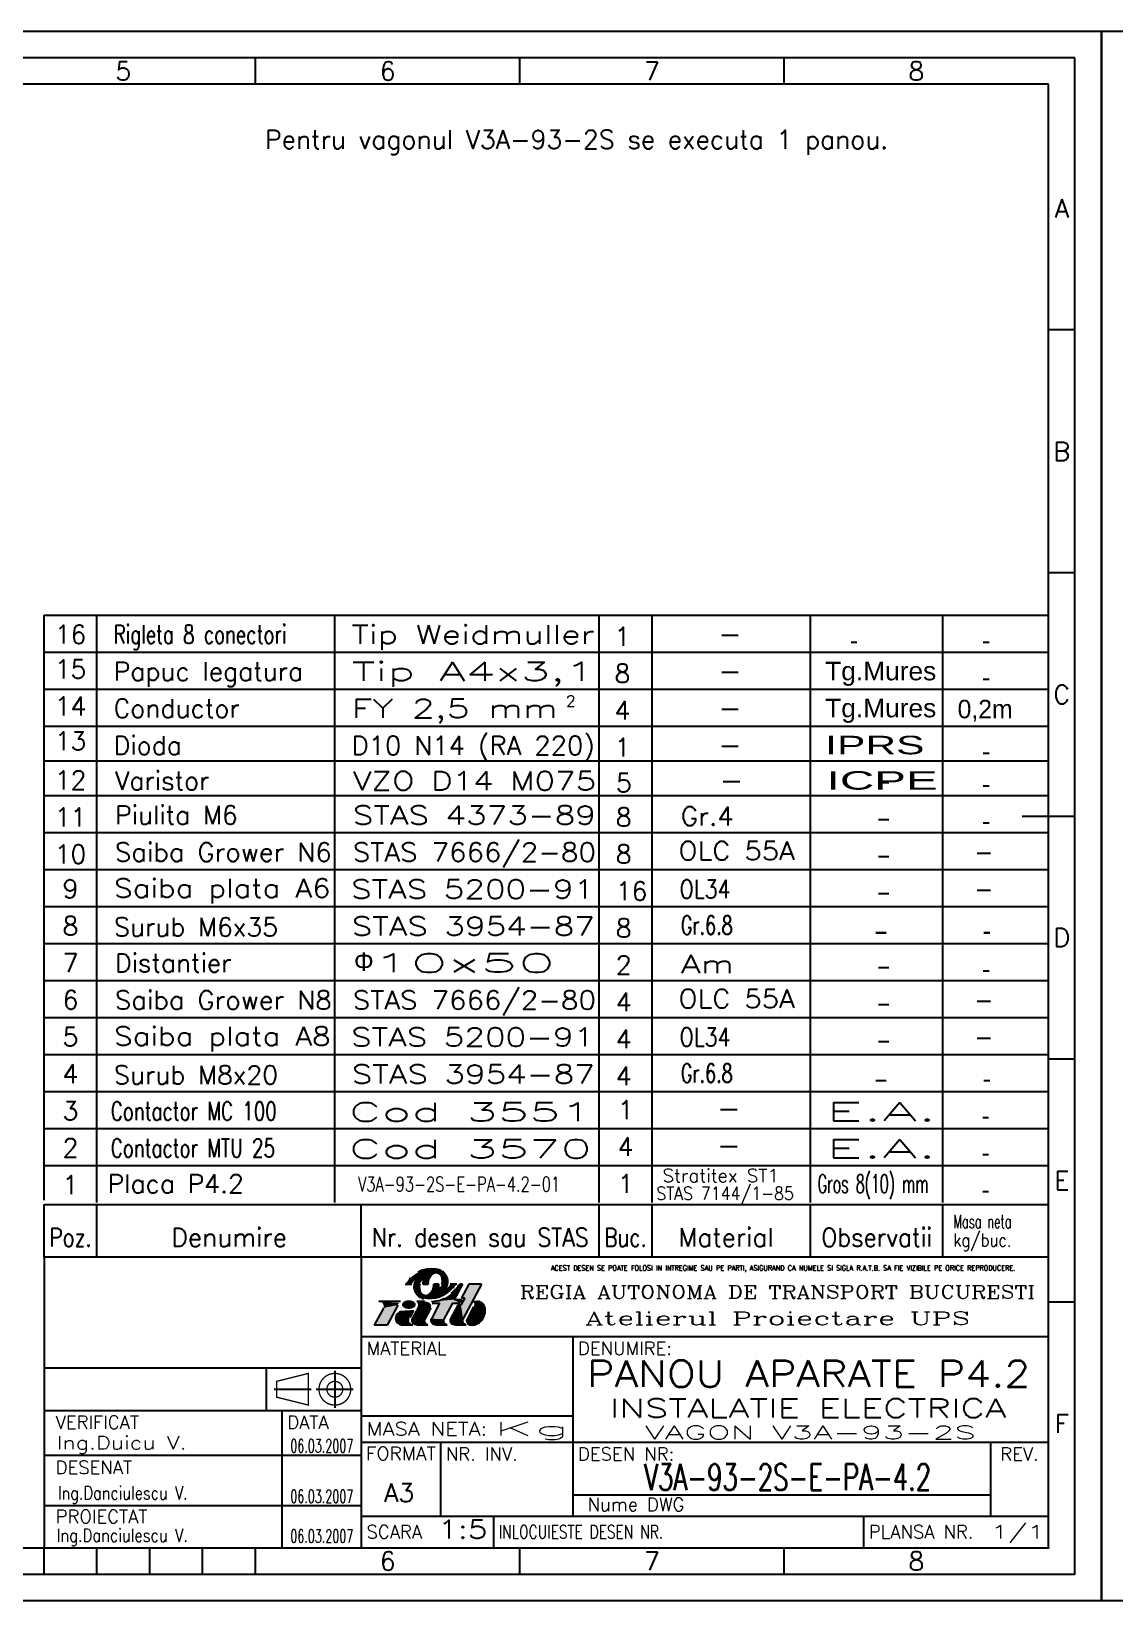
# Model space of a CAD drawing. Header units: millimetres. Extents: x 52 to 682, y 6 to 303.
# Drawn here: x 269.7 to 474.6, y 6 to 303 of the extents above; entities that cross this region are included whole.
import ezdxf
from ezdxf.enums import TextEntityAlignment as Align

# ---------------------------------------------------------------- set-up
doc = ezdxf.new("R2010")
doc.units = ezdxf.units.MM
doc.layers.add('LIN_GR', color=3, linetype='Continuous')
doc.layers.add('LIN_SUB', color=7, linetype='Continuous')
doc.styles.add('ISO', font='SIMPLEX.shx')
doc.styles.add('ISOCP', font='SIMPLEX.SHX')
doc.styles.add('ROMANC', font='romanc')

# ---------------------------------------------------------------- blocks, each defined once
blk = doc.blocks.new('a3')
at = {"color": 70}
for p, q in [((-160, 287), (-160, 292)), ((-110, 287), (-110, 292)), ((-60, 287), (-60, 292)), ((-5, 240.5), (-10, 240.5)), ((-5, 194.5), (-10, 194.5)), ((-15, 148.5), (-5, 148.5)), ((-5, 102.5), (-10, 102.5)), ((-5, 56.5), (-10, 56.5)), ((-200, 5), (-200, 10)), ((-190, 5), (-190, 10)), ((-180, 5), (-180, 10)), ((-170, 5), (-170, 10)), ((-160, 5), (-160, 10)), ((-110, 5), (-110, 10)), ((-60, 5), (-60, 10)), ((-260, 5), (-160, 5))]:
    blk.add_line(p, q, dxfattribs=at)
at = {"color": 240}
for points in [[(0, 297), (-420, 297), (-420, 0), (0, 0)], [(-5, 292), (-415, 292), (-415, 5), (-5, 5)]]:
    blk.add_lwpolyline(points, close=True, dxfattribs=at)
at = {"color": 70}
blk.add_lwpolyline([(-10, 287), (-410, 287), (-410, 10), (-10, 10)], close=True, dxfattribs=at)
at = {"color": 50, "style": 'ISO'}
for s, p in [('5', (-185, 289.5)), ('6', (-135, 289.5)), ('7', (-85, 289.5)), ('8', (-35, 289.5)), ('A', (-7.5, 263.5)), ('B', (-7.5, 217.5)), ('C', (-7.5, 171.5)), ('D', (-7.5, 125.5)), ('E', (-7.5, 79.5)), ('F', (-7.5, 33.5)), ('6', (-135, 7.5)), ('7', (-85, 7.5)), ('8', (-35, 7.5))]:
    blk.add_text(s, height=3.5, dxfattribs=at).set_placement(p, align=Align.MIDDLE)
blk = doc.blocks.new('ind3_12')
at = {"color": 70}
for p, q in [((0, 55), (-190, 55)), ((-190, 55), (-190, 0)), ((-130, 55), (-130, 0)), ((-130, 40), (0, 40)), ((-190, 26), (-130, 26))]:
    blk.add_line(p, q, dxfattribs=at)
at = {"color": 40}
for p, q in [((-121.71, 49.9), (-120.46, 49.9)), ((-118.34, 49.9), (-117.36, 49.9)), ((-115.31, 49.9), (-116.29, 49.9)), ((-111.94, 49.9), (-113.19, 49.9)), ((-112.95, 48.16), (-112.68, 48.4)), ((-112.68, 48.4), (-112.61, 48.47)), ((-110.84, 49.9), (-112.41, 46.97)), ((-110.84, 49.9), (-111.36, 49.9)), ((-109.64, 49.9), (-111.01, 47.32)), ((-107.23, 49.9), (-110.77, 43.26)), ((-107.23, 49.9), (-109.64, 49.9)), ((-125.82, 45.38), (-127.54, 42.15)), ((-122.56, 46.63), (-126.68, 46.63)), ((-123.11, 45.94), (-125.13, 42.15)), ((-120.12, 44.91), (-120.81, 43.6)), ((-119.12, 45.67), (-120.36, 43.36)), ((-118.05, 46.63), (-119.46, 46.63)), ((-116.85, 45.42), (-118, 43.26)), ((-115.18, 46.28), (-116.74, 43.36)), ((-116.7, 46.63), (-116.29, 46.65)), ((-116.6, 46.28), (-115.18, 46.28)), ((-116.29, 46.65), (-115.69, 46.73)), ((-115.69, 46.73), (-115.27, 46.82)), ((-115.27, 46.82), (-114.78, 46.97)), ((-114.78, 46.97), (-114.27, 47.24)), ((-112.77, 46.28), (-114.38, 43.26)), ((-111.75, 45.93), (-113.13, 43.36)), ((-112.77, 46.28), (-111.36, 46.28)), ((-112.41, 46.97), (-110.99, 46.97)), ((-111.75, 45.93), (-111.15, 45.93)), ((-110.99, 46.97), (-111.36, 46.28)), ((-110.41, 47.32), (-111.15, 45.93)), ((-111.01, 47.32), (-110.41, 47.32)), ((-108.74, 45.59), (-109.99, 43.26)), ((-108.78, 46.63), (-108.09, 46.63)), ((-125.13, 42.15), (-127.54, 42.15)), ((-120.23, 42.15), (-122.21, 42.15)), ((-117.39, 42.15), (-119.15, 42.15)), ((-117.39, 42.15), (-117.72, 42.33)), ((-113.77, 42.15), (-115.53, 42.15)), ((-113.77, 42.15), (-114.1, 42.33)), ((-110.16, 42.15), (-111.92, 42.15)), ((-110.16, 42.15), (-110.49, 42.33))]:
    blk.add_line(p, q, dxfattribs=at)
at = {"color": 240}
for p, q in [((-90, 40), (-90, 6)), ((-130, 34), (-190, 34)), ((-148, 34), (-148, 26)), ((-135, 33.5), (-135, 26.5)), ((-146.5, 30), (-139.5, 30)), ((-138.5, 30), (-131.5, 30)), ((-145, 26), (-145, 0)), ((-130, 25), (-90, 25)), ((-130, 20), (0, 20)), ((-115, 20), (-115, 6)), ((-11, 20), (-11, 6)), ((-190, 17.5), (-130, 17.5)), ((-90, 10), (-11, 10)), ((-190, 8), (-130, 8)), ((-130, 6), (0, 6)), ((-105, 6), (-105, 0)), ((-35, 6), (-35, 0))]:
    blk.add_line(p, q, dxfattribs=at)
at = {"color": 40}
for points in [[(-114.74, 49.9, 0.04888), (-114.64, 50.37, 0.067418), (-114.64, 50.71, 0.012512), (-114.71, 51.12, 0.046313), (-114.74, 51.23, 0.02866), (-114.83, 51.43, 0.04799), (-114.9, 51.53, 0.027533), (-115.01, 51.65, 0.02878), (-115.12, 51.74, 0.020408), (-115.27, 51.85, 0.028785), (-115.38, 51.91, 0.02307), (-115.48, 51.96, 0.025276), (-115.58, 51.99, 0.029587), (-115.69, 52.01, 0.0261), (-115.8, 52.02, 0.034106), (-115.93, 52.02, 0.03305), (-116.05, 52, 0.031407), (-116.17, 51.97, 0.027201), (-116.3, 51.91, 0.027571), (-116.45, 51.82, 0.032433), (-116.58, 51.73, 0.017982), (-116.7, 51.62, 0.025528), (-116.79, 51.53, 0.009898), (-116.89, 51.41, 0.014131), (-116.96, 51.31, 0.005952), (-117.02, 51.22, 0.007874), (-117.06, 51.15, 0.013516), (-117.13, 51.03, 0.012262), (-117.2, 50.9, 0.010996), (-117.25, 50.78, 0.020912), (-117.28, 50.71, 0.006638), (-117.28, 50.69, 0.003922), (-117.3, 50.64, 0.014081), (-117.33, 50.52, 0.011261), (-117.36, 50.37, 0.018498), (-117.36, 50.34, 0.00311), (-117.38, 50.18, 0.039527), (-117.38, 50.07, 0.0256), (-117.36, 49.9)], [(-113.68, 49.9, 0.047001), (-113.61, 50.39, 0.072657), (-113.64, 50.71, 0.024176), (-113.81, 51.3, 0.05712), (-113.92, 51.53, 0.02409), (-114.05, 51.71, 0.014395), (-114.28, 51.99, 0.046768), (-114.45, 52.15, 0.031027), (-114.74, 52.35)], [(-119.97, 49.9, 0.047001), (-120.05, 49.4, 0.072657), (-120.01, 49.08, 0.024176), (-119.84, 48.49, 0.05712), (-119.73, 48.26, 0.02409), (-119.6, 48.09, 0.014395), (-119.38, 47.81, 0.046768), (-119.2, 47.65, 0.031027), (-118.91, 47.44)], [(-118.91, 49.9, 0.04888), (-119.02, 49.43, 0.067418), (-119.01, 49.08, 0.012512), (-118.94, 48.67, 0.046313), (-118.91, 48.56, 0.02866), (-118.82, 48.37, 0.04799), (-118.75, 48.26, 0.027533), (-118.64, 48.15, 0.02878), (-118.53, 48.05, 0.020408), (-118.39, 47.95, 0.028785), (-118.28, 47.88, 0.02307), (-118.17, 47.84, 0.025276), (-118.07, 47.8, 0.029587), (-117.97, 47.78, 0.0261), (-117.85, 47.77, 0.034106), (-117.73, 47.77, 0.03305), (-117.6, 47.79, 0.031407), (-117.48, 47.83, 0.027201), (-117.36, 47.88, 0.027571), (-117.2, 47.97, 0.032433), (-117.07, 48.06, 0.017982), (-116.95, 48.18, 0.025528), (-116.87, 48.26, 0.009898), (-116.76, 48.39, 0.014131), (-116.7, 48.48, 0.005952), (-116.63, 48.57, 0.007874), (-116.59, 48.64, 0.013516), (-116.52, 48.76, 0.012262), (-116.45, 48.9, 0.010996), (-116.4, 49.02, 0.020912), (-116.38, 49.08, 0.006638), (-116.37, 49.11, 0.003922), (-116.35, 49.16, 0.014081), (-116.32, 49.28, 0.011261), (-116.29, 49.42, 0.018498), (-116.29, 49.45, 0.00311), (-116.27, 49.61, 0.039527), (-116.27, 49.73, 0.0256), (-116.29, 49.9)]]:
    blk.add_lwpolyline(points, format="xyb", dxfattribs=at)
at = {"color": 40, "flags": 128}
blk.add_lwpolyline([(-108.71, 42.18, 0.07519), (-108.1, 42.37, 0.103495), (-107.27, 43.01, 0.091904), (-106.74, 43.94, 0.085107), (-106.54, 45.08, 0.085107)], format="xyb", dxfattribs=at)
at = {"color": 240}
for points in [[(-146, 31.5, 0.25, 0.25, 0), (-140, 33, 0.25, 0.25, 0), (-140, 27, 0.25, 0.25, 0), (-146, 28.5, 0.25, 0.25, 0)], [(-135, 31.5, 0.25, 0.25, 1), (-135, 28.5, 0.25, 0.25, 1)]]:
    blk.add_lwpolyline(points, format="xyseb", close=True, dxfattribs=at)
blk.add_lwpolyline([(-135, 33, 0.25, 0.25, 1), (-135, 27, 0.25, 0.25, 1), (-135, 33, 0.25, 0.25, 1)], format="xyseb", dxfattribs=at)
at = {"color": 40}
for centre, radius, start, end in [((-96.55, 26.7), 34.29, 134.6817, 135.4865), ((-117.71, 49.53), 2.3, 144.0002, 170.76), ((-117.8, 49.83), 2.74, 113.911, 122.24), ((-115.81, 45.34), 7.65, 108.9325, 113.911), ((-115.07, 49.86), 3.27, 161.7905, 179.2848), ((-117.59, 50.52), 2.17, 96.8211, 108.9325), ((-116.41, 40.67), 12.1, 91.6964, 96.8211), ((-116.61, 47.25), 5.51, 78.6042, 91.6964), ((-116, 50.28), 2.42, 58.8019, 78.6042), ((-118.58, 49.94), 3.27, 341.7905, 359.2848), ((-115.94, 50.27), 2.3, 324.0002, 350.76), ((-145.94, 81.79), 47.13, 315, 315.973), ((-113.12, 49.86), 0.893, 316.8981, 318.6566), ((-115.09, 51.98), 4.23, 315.973, 321.3402), ((-122.28, 57.73), 13.43, 321.3402, 324.353), ((-122.21, 43.44), 1.29, 94.5979, 270), ((-177.94, 750.15), 707.62, 274.50891, 274.68697), ((-119.73, 46), 0.689, 331.9275, 66.4849), ((-117.66, 49.52), 2.42, 238.8019, 258.6042), ((-108.09, 45.08), 1.55, 0, 90), ((-120.23, 42.84), 0.689, 201.8729, 270), ((-119.75, 43.03), 0.689, 151.9275, 234.4615), ((-119.15, 43.87), 1.72, 234.4615, 270), ((-117.39, 42.94), 0.689, 151.9275, 241.9275), ((-116.14, 43.03), 0.689, 151.9275, 234.4615), ((-115.53, 43.87), 1.72, 234.4615, 270), ((-113.78, 42.94), 0.689, 151.9275, 241.9275), ((-112.52, 43.03), 0.689, 151.9275, 234.4615), ((-111.92, 43.87), 1.72, 234.4615, 270), ((-110.16, 42.94), 0.689, 151.9275, 241.9275), ((-109.38, 42.94), 0.689, 151.9275, 242.7821), ((-108.99, 43.7), 1.55, 242.7821, 280.2311)]:
    blk.add_arc(centre, radius, start, end, dxfattribs=at)
blk.add_point((0, 0))
for points in [[(-121.71, 49.9), (-120.46, 49.9), (-121.21, 50.52), (-120.18, 50.33)], [(-121.21, 50.52), (-120.18, 50.33), (-120.72, 51.03), (-119.93, 50.59)], [(-120.72, 51.03), (-119.93, 50.59), (-120.22, 51.49), (-119.57, 50.88)], [(-120.22, 51.49), (-119.57, 50.88), (-119.6, 51.93), (-118.18, 50.88)], [(-119.57, 50.88), (-118.18, 50.88), (-119.84, 50.38), (-118.6, 50.45)], [(-119.6, 51.93), (-118.18, 50.88), (-118.87, 52.35), (-118.18, 50.88)], [(-118.87, 52.35), (-118.18, 50.88), (-118.21, 52.6), (-118.18, 50.88)], [(-117.31, 50.61), (-118.27, 50.54), (-117.37, 50.27), (-118.32, 50.22)], [(-117.09, 51.1), (-118.18, 50.88), (-117.31, 50.61), (-118.27, 50.54)], [(-118.21, 52.6), (-118.18, 50.88), (-117.81, 52.68), (-118.18, 50.88)], [(-116.87, 52.76), (-118.18, 50.88), (-116.31, 52.75), (-118.18, 50.88)], [(-117.81, 52.68), (-118.18, 50.88), (-116.87, 52.76), (-118.18, 50.88)], [(-116.08, 51.99), (-116.31, 52.75), (-116.62, 51.7), (-118.18, 50.88)], [(-116.62, 51.7), (-118.18, 50.88), (-117.09, 51.1), (-118.18, 50.88)], [(-115.84, 51.99), (-116.08, 51.99), (-116.32, 51.86)], [(-116.31, 52.75), (-115.41, 52.63), (-115.84, 52.71)], [(-115.54, 51.98), (-115.41, 52.63), (-116.08, 51.99), (-116.31, 52.75)], [(-115.84, 51.99), (-115.54, 51.98), (-115.91, 51.97), (-115.51, 51.96)], [(-115.73, 51.96), (-115.33, 51.85), (-115.51, 51.96)], [(-115.09, 51.72), (-114.87, 52.42), (-115.54, 51.98), (-115.41, 52.63)], [(-115.41, 52.63), (-114.87, 52.42), (-115.11, 52.53)], [(-114.87, 51.48), (-114.18, 51.87), (-115.09, 51.72), (-114.87, 52.42)], [(-114.87, 52.42), (-114.18, 51.87), (-114.48, 52.17)], [(-114.68, 50.99), (-113.86, 51.41), (-114.87, 51.48), (-114.18, 51.87)], [(-114.63, 50.55), (-113.67, 50.85), (-114.68, 50.99), (-113.86, 51.41)], [(-114.65, 50.25), (-113.62, 50.26), (-114.63, 50.55), (-113.67, 50.85)], [(-113.67, 50.85), (-113.62, 50.26), (-113.61, 50.56)], [(-119.97, 49.9), (-118.91, 49.9), (-120.05, 49.4), (-119, 49.53)], [(-120.05, 49.4), (-119, 49.53), (-119.94, 48.79), (-119, 49.02)], [(-120.05, 49.4), (-119.94, 48.79), (-120.04, 49.24)], [(-120.04, 49.24), (-119.94, 48.79), (-120.03, 49.13)], [(-119.84, 50.38), (-118.6, 50.45), (-119.97, 49.9), (-118.91, 49.9)], [(-119.94, 48.79), (-119, 49.02), (-119.72, 48.25), (-118.92, 48.6)], [(-119.72, 48.25), (-118.92, 48.6), (-119.33, 47.76), (-118.75, 48.27)], [(-119.33, 47.76), (-118.75, 48.27), (-118.77, 47.37), (-118.43, 47.98)], [(-118.77, 47.37), (-118.43, 47.98), (-118.32, 47.19), (-118.12, 47.82)], [(-117.37, 50.27), (-118.32, 50.22), (-117.36, 49.9), (-118.34, 49.9)], [(-118.32, 47.19), (-118.12, 47.82), (-117.71, 47.07), (-117.72, 47.77)], [(-117.71, 47.07), (-117.72, 47.77), (-117.14, 47.03), (-117.33, 47.9)], [(-117.14, 47.03), (-117.33, 47.9), (-116.45, 47.06), (-117.04, 48.09)], [(-116.45, 47.06), (-117.04, 48.09), (-115.94, 47.1), (-116.74, 48.42)], [(-116.7, 48.48), (-115.12, 47.31), (-116.74, 48.42)], [(-116.7, 48.48), (-116.7, 48.48), (-116.74, 48.42)], [(-115.94, 47.1), (-116.74, 48.42), (-115.12, 47.31), (-116.74, 48.42)], [(-116.45, 48.9), (-115.12, 47.31), (-116.7, 48.48)], [(-116.4, 49.03), (-115.48, 48.92), (-116.45, 48.9), (-115.12, 47.31)], [(-116.29, 49.44), (-115.35, 49.44), (-116.4, 49.03), (-115.48, 48.92)], [(-116.29, 49.9), (-115.31, 49.9), (-116.29, 49.44), (-115.35, 49.44)], [(-115.48, 48.92), (-114.09, 48.92), (-115.01, 49.4), (-113.85, 49.33)], [(-115.48, 48.92), (-114.59, 48.13), (-115.12, 47.31)], [(-115.48, 48.92), (-114.09, 48.92), (-114.18, 47.78), (-115.12, 47.31)], [(-115.01, 49.4), (-113.85, 49.33), (-114.75, 49.87), (-113.72, 49.72)], [(-114.75, 49.87), (-113.72, 49.72), (-114.65, 50.25), (-113.62, 50.26)], [(-114.09, 48.92), (-114.18, 47.78), (-114.59, 48.13)], [(-114.09, 48.92), (-113.61, 48.17), (-114.18, 47.78)], [(-113.69, 49.23), (-112.95, 48.75), (-114.09, 48.92), (-113.61, 48.17)], [(-113.49, 47.75), (-113.9, 47.46), (-112.41, 46.97)], [(-113.4, 49.55), (-112.44, 49.28), (-113.69, 49.23), (-112.95, 48.75)], [(-113.03, 48.1), (-112.41, 46.97), (-113.49, 47.75), (-112.41, 46.97)], [(-113.19, 49.9), (-111.94, 49.9), (-113.4, 49.55), (-112.44, 49.28)], [(-112.65, 48.42), (-112.41, 46.97), (-113.03, 48.1), (-112.41, 46.97)], [(-112.22, 48.86), (-112.41, 46.97), (-112.65, 48.42), (-112.41, 46.97)], [(-111.36, 49.9), (-110.84, 49.9), (-111.76, 49.37), (-112.41, 46.97)], [(-111.76, 49.37), (-112.41, 46.97), (-112.22, 48.86), (-112.41, 46.97)], [(-110.41, 47.32), (-107.23, 49.9), (-111.15, 45.93), (-110.73, 43.34)], [(-109.64, 49.9), (-107.23, 49.9), (-111.01, 47.32), (-110.41, 47.32)], [(-125.82, 45.38), (-123.11, 45.94), (-127.54, 42.15), (-125.13, 42.15)], [(-126.68, 46.63), (-122.56, 46.63), (-126.26, 46.53), (-122.84, 46.34)], [(-126.26, 46.53), (-122.84, 46.34), (-125.96, 46.29), (-123.05, 46.05)], [(-123.05, 46.05), (-125.96, 46.29), (-123.11, 45.94), (-125.77, 45.87)], [(-125.76, 45.63), (-123.11, 45.94), (-125.82, 45.38)], [(-125.77, 45.87), (-123.11, 45.94), (-125.76, 45.63), (-123.11, 45.94)], [(-122.31, 44.73), (-120.12, 44.91), (-123.17, 44.3), (-120.81, 43.6)], [(-122.31, 44.73), (-123.17, 44.3), (-122.7, 44.64), (-123.04, 44.43)], [(-122.28, 46.18), (-122.28, 45.84), (-122.31, 46.03)], [(-122.2, 46.34), (-122.22, 45.73), (-122.28, 46.18), (-122.28, 45.84)], [(-122.07, 46.5), (-122.04, 45.53), (-122.2, 46.34), (-122.22, 45.73)], [(-121.94, 46.59), (-121.9, 45.43), (-122.07, 46.5), (-122.04, 45.53)], [(-121.78, 46.68), (-121.71, 45.34), (-121.94, 46.59), (-121.9, 45.43)], [(-121.62, 46.75), (-121.56, 45.28), (-121.78, 46.68), (-121.71, 45.34)], [(-121.46, 46.79), (-121.43, 45.25), (-121.62, 46.75), (-121.56, 45.28)], [(-121.33, 46.82), (-121.31, 45.23), (-121.46, 46.79), (-121.43, 45.25)], [(-121.21, 46.83), (-121.2, 45.22), (-121.33, 46.82), (-121.31, 45.23)], [(-121.21, 46.83), (-121.1, 46.84), (-121.09, 45.21)], [(-121.09, 45.21), (-120.9, 45.21), (-121.21, 46.83), (-121.2, 45.22)], [(-121.1, 46.84), (-120.91, 46.84), (-121.09, 45.21), (-120.9, 45.21)], [(-120.9, 45.21), (-120.91, 46.84), (-120.81, 45.22), (-120.81, 46.83)], [(-120.81, 45.22), (-120.81, 46.83), (-120.68, 45.23), (-120.69, 46.82)], [(-120.68, 45.23), (-120.69, 46.82), (-120.56, 45.25), (-120.55, 46.79)], [(-120.56, 45.25), (-120.55, 46.79), (-120.42, 45.29), (-120.43, 46.76)], [(-120.42, 45.29), (-120.43, 46.76), (-120.27, 45.34), (-120.27, 46.7)], [(-120.36, 43.36), (-116.85, 45.42), (-120.42, 42.88), (-118, 43.26)], [(-119.12, 45.67), (-116.78, 45.9), (-120.36, 43.36), (-116.85, 45.42)], [(-120.27, 45.34), (-120.27, 46.7), (-120.14, 45.41), (-120.13, 46.63)], [(-120.14, 45.41), (-120.13, 46.63), (-119.97, 45.52), (-119.99, 46.54)], [(-119.97, 45.52), (-119.99, 46.54), (-119.84, 45.65), (-119.88, 46.44)], [(-119.84, 45.65), (-119.88, 46.44), (-119.74, 45.8), (-119.77, 46.3)], [(-119.74, 45.8), (-119.77, 46.3), (-119.71, 45.9), (-119.72, 46.2)], [(-119.72, 46.2), (-119.71, 45.9), (-119.7, 46.13), (-119.69, 46.02)], [(-119.46, 46.63), (-118.05, 46.63), (-119.08, 46.21), (-117.05, 46.31)], [(-119.25, 46.4), (-119.09, 46.04), (-119.08, 46.21)], [(-119.08, 46.21), (-117.05, 46.31), (-119.12, 45.67), (-116.78, 45.9)], [(-118.05, 46.63), (-117.05, 46.31), (-117.7, 46.59), (-117.41, 46.5)], [(-117.05, 46.31), (-116.78, 45.9), (-116.88, 46.12)], [(-116.78, 45.9), (-116.85, 45.42), (-116.77, 45.67)], [(-115.18, 46.28), (-112.77, 46.28), (-116.74, 43.36), (-114.38, 43.26)], [(-116.22, 46.66), (-116.7, 46.63), (-116.6, 46.28)], [(-116.6, 46.28), (-111.36, 46.28), (-116.22, 46.66), (-112.41, 46.97)], [(-116.22, 46.66), (-115.25, 46.82), (-115, 46.76)], [(-115.25, 46.82), (-114.79, 46.97), (-115, 46.76)], [(-115, 46.76), (-115, 46.76), (-114.79, 46.97), (-114.45, 46.8)], [(-114.35, 47.19), (-112.41, 46.97), (-114.79, 46.97), (-114.45, 46.8)], [(-113.9, 47.46), (-112.41, 46.97), (-114.35, 47.19), (-112.41, 46.97)], [(-111.75, 45.93), (-111.15, 45.93), (-113.13, 43.36), (-110.77, 43.26)], [(-112.41, 46.97), (-110.99, 46.97), (-111.36, 46.28)], [(-111.15, 45.93), (-110.77, 43.26), (-110.73, 43.34)], [(-109.99, 43.26), (-108.74, 45.59), (-106.74, 43.94)], [(-108.78, 46.63), (-108.43, 46.63), (-108.69, 46.43), (-108.49, 46.44)], [(-108.74, 45.59), (-108.09, 46.63), (-108.66, 45.8)], [(-108.74, 45.59), (-106.98, 46.16), (-108.09, 46.63)], [(-108.74, 45.59), (-106.54, 45.08), (-106.98, 46.16)], [(-108.74, 45.59), (-106.74, 43.94), (-106.54, 45.08)], [(-108.69, 46.43), (-108.49, 46.44), (-108.64, 46.23), (-108.56, 46.21)], [(-108.43, 46.63), (-108.63, 46.02), (-108.09, 46.63), (-108.66, 45.8)], [(-108.66, 45.8), (-108.66, 45.8), (-108.43, 46.63), (-108.63, 46.02)], [(-108.64, 46.23), (-108.56, 46.21), (-108.63, 46.02)], [(-108.09, 46.63), (-106.98, 46.16), (-107.61, 46.55), (-107.23, 46.37)], [(-106.98, 46.16), (-106.54, 45.08), (-106.83, 45.98), (-106.62, 45.57)], [(-106.54, 45.08), (-106.74, 43.94), (-106.59, 44.51)], [(-123.17, 44.3), (-120.81, 43.6), (-123.49, 43.38), (-120.95, 43.16)], [(-123.17, 44.3), (-123.49, 43.38), (-123.29, 44.14), (-123.45, 43.79)], [(-123.49, 43.38), (-120.95, 43.16), (-123.49, 43.38), (-120.87, 42.58)], [(-123.49, 43.38), (-123.1, 42.51), (-123.42, 43), (-123.25, 42.69)], [(-123.49, 43.38), (-120.87, 42.58), (-123.1, 42.51), (-120.62, 42.27)], [(-123.1, 42.51), (-122.21, 42.15), (-122.93, 42.37), (-122.61, 42.22)], [(-123.1, 42.51), (-120.62, 42.27), (-122.21, 42.15), (-120.23, 42.15)], [(-120.42, 42.88), (-120.36, 43.36), (-120.43, 43.1)], [(-120.42, 42.88), (-118, 43.26), (-120.15, 42.47), (-118.06, 42.75)], [(-120.15, 42.47), (-120.42, 42.88), (-120.32, 42.64)], [(-120.15, 42.47), (-118.06, 42.75), (-119.15, 42.15), (-117.72, 42.33)], [(-119.15, 42.15), (-120.15, 42.47), (-119.72, 42.25)], [(-119.15, 42.15), (-117.72, 42.33), (-117.39, 42.15)], [(-118.02, 43.03), (-117.9, 42.55), (-118.06, 42.75)], [(-116.74, 43.36), (-116.81, 42.88), (-116.82, 43.14)], [(-116.74, 43.36), (-114.38, 43.26), (-116.81, 42.88), (-114.44, 42.75)], [(-116.52, 42.46), (-116.81, 42.88), (-116.71, 42.66)], [(-116.81, 42.88), (-114.44, 42.75), (-116.52, 42.46), (-114.12, 42.34)], [(-115.53, 42.15), (-116.54, 42.47), (-116.1, 42.25)], [(-116.52, 42.46), (-114.12, 42.34), (-115.53, 42.15), (-113.77, 42.15)], [(-114.42, 42.94), (-114.29, 42.55), (-114.44, 42.75)], [(-114.36, 43.31), (-114.4, 43.15), (-114.38, 43.26)], [(-113.13, 43.36), (-113.19, 42.89), (-113.2, 43.13)], [(-113.13, 43.36), (-110.77, 43.26), (-113.19, 42.89)], [(-113.19, 42.89), (-110.77, 43.26), (-110.82, 42.72)], [(-112.92, 42.47), (-113.19, 42.89), (-113.1, 42.66)], [(-113.19, 42.89), (-110.82, 42.72), (-112.92, 42.47)], [(-112.92, 42.47), (-110.82, 42.72), (-111.92, 42.15)], [(-111.92, 42.15), (-112.92, 42.47), (-112.49, 42.25)], [(-110.82, 42.72), (-111.92, 42.15), (-110.49, 42.33)], [(-110.49, 42.33), (-110.16, 42.15), (-111.92, 42.15)], [(-110.8, 42.98), (-110.66, 42.53), (-110.82, 42.72)], [(-110.73, 43.34), (-110.78, 43.14), (-110.77, 43.26)], [(-109.99, 43.26), (-110.04, 42.73), (-110.07, 42.99)], [(-110.04, 42.73), (-109.99, 43.26), (-109.7, 42.32)], [(-109.7, 42.32), (-110.04, 42.73), (-109.91, 42.5)], [(-109.99, 43.26), (-107.27, 43.01), (-106.74, 43.94)], [(-109.99, 43.26), (-108.1, 42.37), (-107.27, 43.01)], [(-109.99, 43.26), (-108.71, 42.18), (-108.1, 42.37)], [(-109.99, 43.26), (-109.7, 42.32), (-108.71, 42.18)], [(-108.71, 42.18), (-109.7, 42.32), (-109.23, 42.17)], [(-109.7, 42.32), (-109.7, 42.32), (-108.71, 42.18)], [(-107.27, 43.01), (-108.1, 42.37), (-107.66, 42.64)], [(-106.74, 43.94), (-107.27, 43.01), (-106.96, 43.45)]]:
    blk.add_solid(points, dxfattribs=at)
at = {"color": 40, "style": 'ISO', "width": 0.77078}
blk.add_text('ACEST DESEN SE POATE FOLOSI IN INTREGIME SAU PE PARTI, ASIGURAND CA NUMELE SI SIGLA R.A.T.B. SA FIE VIZIBILE PE ORICE REPRODUCERE.', height=1, dxfattribs=at).set_placement((-94.13, 52.45), (-6.3, 52.45), align=Align.FIT)
at = {"color": 240}
for s, style, width, p, p2 in [('REGIA AUTONOMA DE TRANSPORT BUCURESTI', 'ROMANC', 1.063101, (-100.04, 47.17), (-2.58, 47.17)), ('Atelierul Proiectare UPS', 'ROMANC', 1.425107, (-87.65, 42.18), (-14.86, 42.18)), ('MASA NETA:', 'ISO', 1.009422, (-129, 21.25), (-106.17, 21.25)), ('FORMAT', 'ISO', 0.917397, (-129.11, 16.61), (-115.89, 16.61)), ('INLOCUIESTE DESEN NR.', 'ISO', 0.687691, (-104, 1.75), (-72.89, 1.75))]:
    blk.add_text(s, height=2.5, dxfattribs=dict(at, style=style, width=width)).set_placement(p, p2, align=Align.FIT)
at = {"color": 240, "style": 'ISO'}
for s, p in [('MATERIAL', (-129, 36.5)), ('DENUMIRE:', (-89, 36.5)), ('VERIFICAT', (-187.81, 22.5)), ('DATA', (-144, 22.5)), ('NR. INV.', (-114, 16.5)), ('DESEN NR:', (-89, 16.5)), ('DESENAT', (-187.81, 13.97)), ('PROIECTAT', (-187.81, 4.66)), ('SCARA', (-129, 1.75)), ('PLANSA NR.', (-34, 1.75))]:
    blk.add_text(s, height=2.5, dxfattribs=at).set_placement(p)
blk.add_text('REV.', height=2.5, dxfattribs=at).set_placement((-5.5, 17.75), align=Align.MIDDLE)
at = {"color": 50, "style": 'ISO'}
for tag, height, width, p, p2 in [('MATERIAL', 3.5, 1.837708, (-127.1, 31.84), (-91.87, 31.84)), ('STAS_MATERIAL', 3.5, 2.784754, (-126.09, 25.95), (-91.75, 25.95)), ('ANSAMBLU', 3.5, 2.48631, (-83.01, 24.67), (-8.01, 24.67)), ('VERIFICAT', 2.5, 0.86708, (-187.61, 18.63), (-163.04, 18.63)), ('DESENAT', 2.5, 1.026691, (-187.39, 9.14), (-162.83, 9.14)), ('PROIECTAT', 2.5, 1.037581, (-187.61, 1.12), (-162.78, 1.12)), ('SCARA', 3.5, 1.565143, (-115.5, 1.75), (-106.11, 1.75))]:
    blk.add_attdef(tag, text='', height=height, dxfattribs=dict(at, width=width)).set_placement(p, p2, align=Align.FIT)
at = {"color": 70, "style": 'ISO'}
for tag, width, p, p2 in [('DENUMIRE_DESEN', 1.844561, (-87.29, 30.44), (-3.41, 30.44)), ('NUMAR_DESEN', 1.112195, (-76.49, 10.87), (-22.2, 10.87))]:
    blk.add_attdef(tag, text='', height=5, dxfattribs=dict(at, width=width)).set_placement(p, p2, align=Align.FIT)
at = {"color": 240, "style": 'ISO'}
for tag, width, p, p2 in [('MASA', 3.701178, (-105.03, 21.25), (-90.49, 21.25)), ('SUBANSAMBLU', 3.628523, (-76.35, 20.58), (-13.71, 20.58)), ('DATA', 0.588678, (-143.42, 18.04), (-131.51, 18.04)), ('DATA', 0.588678, (-143.42, 8.49), (-131.51, 8.49)), ('DATA', 0.588678, (-143.42, 0.97), (-131.51, 0.97)), ('PLANSA', 1.983142, (-10.91, 1.75), (-0.76, 1.75))]:
    blk.add_attdef(tag, text='', height=2.5, dxfattribs=dict(at, width=width)).set_placement(p, p2, align=Align.FIT)
at = {"color": 50, "style": 'ISO'}
blk.add_attdef('FORMAT', text='', height=3.5, dxfattribs=at).set_placement((-122.83, 8.67), align=Align.CENTER)
at = {"color": 240, "style": 'ISO'}
blk.add_attdef('NUME_DWG', (-87.2, 6.95), '', height=2.5, dxfattribs=at)

msp = doc.modelspace()

# ---------------------------------------------------------------- linework, layer by layer
at = {"color": 240}
for p, q in [((272.1063, 192.4986), (462.2164, 192.4986)), ((272.1063, 185.4986), (462.2164, 185.4986)), ((272.1063, 178.4986), (462.2164, 178.4986)), ((272.1063, 171.4986), (462.2164, 171.4986)), ((272.1063, 164.9124), (462.2164, 164.9124)), ((272.1063, 158.3262), (462.2164, 158.3262)), ((272.1063, 151.3262), (462.2164, 151.3262)), ((272.1063, 144.3262), (462.2164, 144.3262)), ((272.1063, 137.3262), (462.2164, 137.3262)), ((272.1063, 130.3262), (462.2164, 130.3262)), ((272.1063, 123.3262), (462.2164, 123.3262)), ((272.1063, 116.3262), (462.2164, 116.3262)), ((272.1063, 109.3262), (462.2164, 109.3262)), ((272.1063, 102.3262), (462.2164, 102.3262)), ((272.1063, 95.3262), (462.2164, 95.3262)), ((272.1063, 88.3262), (462.2164, 88.3262))]:
    msp.add_line(p, q, dxfattribs=at)
msp.add_lwpolyline([(682.1063, 5.9741), (682.1063, 302.9741), (472.1063, 302.9741), (472.1063, 5.9741)], close=True, dxfattribs=at)
at = {"color": 70}
for points in [[(272.1063, 81.7544), (272.1063, 192.4986)], [(282.1063, 81.3262), (282.1063, 192.4986)], [(327.1063, 81.3262), (327.1063, 192.4986)], [(377.1063, 81.3262), (377.1063, 192.4986)], [(387.1063, 81.3262), (387.1063, 192.4986)], [(417.1063, 81.3262), (417.1063, 192.4986)], [(442.1063, 81.3262), (442.1063, 192.4986)]]:
    msp.add_lwpolyline(points, dxfattribs=at)
at = {"color": 3}
for points in [[(272.1063, 80.9741), (462.1063, 80.9741)], [(272.1063, 70.9741), (272.1063, 80.9741)], [(282.1063, 70.9741), (282.1063, 80.9741)], [(332.1063, 70.9741), (332.1063, 80.9741)], [(377.1063, 70.9741), (377.1063, 80.9741)], [(387.1063, 70.9741), (387.1063, 80.9741)], [(417.1063, 70.9741), (417.1063, 80.9741)], [(442.1063, 70.9741), (442.1063, 80.9741)]]:
    msp.add_lwpolyline(points, dxfattribs=at)

# ---------------------------------------------------------------- block references
msp.add_blockref('a3', (472.1063, 5.9741))
at = {"color": 1}
ref = msp.add_blockref('ind3_12', (462.1063, 15.9741), dxfattribs=at)
ref.add_attrib('DENUMIRE_DESEN', 'PANOU APARATE P4.2', dxfattribs={"color": 70, "height": 5, "style": 'ISO', "width": 0.986866}).set_placement((374.815, 46.4122), (458.6986, 46.4122), align=Align.FIT)
ref.add_attrib('ANSAMBLU', 'INSTALATIE ELECTRICA', dxfattribs={"color": 50, "height": 3.5, "style": 'ISO', "width": 1.27485}).set_placement((379.0964, 40.6489), (454.1001, 40.6489), align=Align.FIT)
ref.add_attrib('SUBANSAMBLU', 'VAGON V3A-93-2S', dxfattribs={"color": 240, "height": 2.5, "style": 'ISO', "width": 1.675592}).set_placement((385.7563, 36.5539), (448.3915, 36.5539), align=Align.FIT)
ref.add_attrib('NUMAR_DESEN', 'V3A-93-2S-E-PA-4.2', dxfattribs={"color": 70, "height": 5, "style": 'ISO', "width": 0.603175}).set_placement((385.6211, 26.8473), (439.9068, 26.8473), align=Align.FIT)
ref.add_attrib('NUME_DWG', 'Nume DWG', (374.9091, 22.9239), dxfattribs={"color": 240, "height": 2.5, "style": 'ISO'})
ref.add_attrib('PLANSA', '1/1', dxfattribs={"color": 240, "height": 2.5, "style": 'ISO', "width": 1.983142}).set_placement((451.1983, 17.7241), (461.3501, 17.7241), align=Align.FIT)
ref.add_attrib('FORMAT', 'A3', dxfattribs={"color": 50, "height": 3.5, "style": 'ISO'}).set_placement((339.2721, 24.6434), align=Align.CENTER)
ref.add_attrib('SCARA', '1:5', dxfattribs={"color": 50, "height": 3.5, "style": 'ISO', "width": 1.252114}).set_placement((346.6081, 17.7241), (355.999, 17.7241), align=Align.FIT)
ref.add_attrib('MASA', 'Kg', dxfattribs={"color": 240, "height": 2.5, "style": 'ISO', "width": 3.701178}).set_placement((357.0715, 37.2241), (371.6118, 37.2241), align=Align.FIT)
ref.add_attrib('VERIFICAT', 'Ing.Duicu V.', dxfattribs={"color": 50, "height": 2.5, "style": 'ISO', "width": 1.133873}).set_placement((274.5002, 34.6065), (299.0674, 34.6065), align=Align.FIT)
ref.add_attrib('DATA', '06.03.2007', dxfattribs={"color": 240, "height": 2.5, "style": 'ISO', "width": 0.575145}).set_placement((318.6851, 34.0105), (330.5988, 34.0105), align=Align.FIT)
ref.add_attrib('DESENAT', 'Ing.Danciulescu V.', dxfattribs={"color": 50, "height": 2.5, "style": 'ISO', "width": 0.734395}).set_placement((274.7138, 25.1092), (299.2811, 25.1092), align=Align.FIT)
ref.add_attrib('DATA', '06.03.2007', dxfattribs={"color": 240, "height": 2.5, "style": 'ISO', "width": 0.575145}).set_placement((318.6851, 24.4627), (330.5988, 24.4627), align=Align.FIT)
ref.add_attrib('PROIECTAT', 'Ing.Danciulescu V.', dxfattribs={"color": 50, "height": 2.5, "style": 'ISO', "width": 0.742185}).set_placement((274.5002, 17.0903), (299.328, 17.0903), align=Align.FIT)
ref.add_attrib('DATA', '06.03.2007', dxfattribs={"color": 240, "height": 2.5, "style": 'ISO', "width": 0.575145}).set_placement((318.6851, 16.9438), (330.5988, 16.9438), align=Align.FIT)

# ---------------------------------------------------------------- texts
at = {"color": 50}
for s, p in [('-', (425.3137, 185.9721)), ('-', (450.3137, 185.9721)), ('-', (450.3137, 178.9721)), ('0,2m', (450.1141, 172.9693)), ('-', (450.3137, 164.9721)), ('-', (450.3137, 158.7996)), ('-', (450.3137, 151.7996)), ('-', (450.4421, 131.0184)), ('-', (450.3137, 123.7996)), ('-', (450.4421, 103.0184)), ('-', (450.2218, 96.0184)), ('-', (450.2218, 89.0184)), ('-', (450.2218, 82.0184))]:
    msp.add_text(s, height=3.5, dxfattribs=at).set_placement(p, align=Align.CENTER)
for s, width, p, p2 in [('Tg.Mures', 0.857143, (419.8704, 180.1545), (440.8704, 180.1545)), ('Tg.Mures', 0.857143, (419.8704, 173.1545), (440.8704, 173.1545)), ('IPRS ', 1.285714, (419.8704, 166.1545), (440.8704, 166.1545)), ('ICPE', 1.8, (420.1398, 159.4581), (441.1398, 159.4581)), ('    -    ', 0.666667, (420.4424, 159.4293), (441.4424, 159.4293)), ('    -    ', 0.666667, (420.4424, 152.4293), (441.4424, 152.4293)), ('    -    ', 0.666667, (420.4424, 145.4293), (441.4424, 145.4293)), ('    -    ', 0.666667, (420.4424, 138.4293), (441.4424, 138.4293)), ('    -    ', 0.666667, (419.9421, 131.0184), (440.9421, 131.0184)), ('    -    ', 0.666667, (420.4424, 124.4293), (441.4424, 124.4293)), ('    -    ', 0.666667, (420.4424, 117.4293), (441.4424, 117.4293)), ('    -    ', 0.666667, (420.4424, 110.4293), (441.4424, 110.4293)), ('    -    ', 0.666667, (419.9421, 103.0184), (440.9421, 103.0184))]:
    msp.add_text(s, height=3.5, dxfattribs=dict(at, width=width)).set_placement(p, p2, align=Align.FIT)
at = {"layer": 'LIN_GR', "color": 3, "style": 'ISOCP'}
for s, p in [('16', (277.1063, 187.0986)), ('15', (277.1063, 180.5124)), ('14', (277.1063, 173.5124)), ('13', (277.1063, 166.9262)), ('12', (277.1063, 159.5124)), ('11', (277.1063, 152.5124)), ('10', (277.1063, 145.5124)), ('9', (277.1063, 138.9262)), ('8', (277.1063, 131.9262)), ('7', (277.1063, 124.9262)), ('6', (277.1063, 117.9262)), ('5', (277.1063, 110.9262)), ('4', (277.1063, 103.9262)), ('3', (277.1063, 96.9262)), ('2', (277.1063, 89.9262)), ('1', (277.1063, 82.9262))]:
    msp.add_text(s, height=3.5, dxfattribs=at).set_placement(p, align=Align.CENTER)
at = {"layer": 'LIN_SUB', "color": 2, "style": 'ISOCP'}
msp.add_text('Pentru vagonul V3A-93-2S se executa 1 panou.', height=3.5, dxfattribs=at).set_placement((313.8952, 280.7602))
at = {"layer": 'LIN_SUB', "color": 2, "style": 'ISOCP', "width": 0.724138}
for s, height, p in [('Rigleta 8 conectori', 3.5, (285.264, 187.1028)), ('Contactor MC 100', 3.5, (284.7218, 96.8779)), ('Contactor MTU 25', 3.5, (284.7218, 89.8779)), ('V3A-93-2S-E-PA-4.2-01', 2.8, (331.4847, 83.3877))]:
    msp.add_text(s, height=height, dxfattribs=at).set_placement(p)
at = {"layer": 'LIN_SUB', "color": 50, "style": 'ISOCP'}
for s, width, p, p2 in [('Tip Weidmuller', 1.232143, (330.264, 187.0791), (376.264, 187.0791)), ('   -   ', 0.942857, (390.4946, 187.1728), (412.4946, 187.1728)), ('Tip A4x3,1', 1.746835, (330.264, 180.0791), (376.264, 180.0791)), ('   -   ', 0.942857, (390.4946, 180.1728), (412.4946, 180.1728)), ('FY 2,5 mm  ', 1.232143, (330.264, 173.0791), (376.264, 173.0791)), ('   -   ', 0.942857, (390.4946, 173.1728), (412.4946, 173.1728)), ('D10 N14 (RA 220)', 0.932432, (330.264, 166.0791), (376.264, 166.0791)), ('   -   ', 0.942857, (390.4946, 166.1728), (412.4946, 166.1728)), ('VZO D14 M075', 1.174468, (330.5334, 159.3827), (376.5334, 159.3827)), ('   -   ', 0.942857, (390.764, 159.4764), (412.764, 159.4764)), ('STAS 4373-89', 1.159664, (330.5039, 152.8886), (376.5039, 152.8886)), ('Gr.4', 1.018148, (392.5588, 152.6971), (402.5705, 152.6971)), ('Saiba Grower N6', 0.931818, (285.5039, 145.8886), (326.5039, 145.8886)), ('STAS 7666/2-80', 0.982206, (330.5039, 145.8886), (376.5039, 145.8886)), ('OLC 55A', 0.977778, (392.105, 146.1504), (414.105, 146.1504)), ('Saiba plata A6', 1.037975, (285.3319, 139.0605), (326.3319, 139.0605)), ('STAS 5200-91', 1.2, (330.1599, 138.8886), (376.1599, 138.8886)), ('OL34', 0.778865, (392.3319, 138.895), (401.9379, 138.895)), ('STAS 3954-87', 1.154812, (330.2811, 131.8712), (376.2811, 131.8712)), ('Gr.6.8', 0.668788, (392.5588, 132.0605), (402.3676, 132.0605)), ('  10x50', 2.208, (322.8423, 124.8886), (368.8423, 124.8886)), ('Am', 1.365243, (392.5588, 124.6971), (402.5705, 124.6971)), ('STAS 7666/2-80', 0.982206, (330.5039, 117.8886), (376.5039, 117.8886)), ('Saiba Grower N8', 0.928302, (285.5039, 117.8886), (326.5039, 117.8886)), ('OLC 55A', 0.977778, (392.105, 118.1504), (414.105, 118.1504)), ('Saiba plata A8', 1.033613, (285.3319, 111.0605), (326.3319, 111.0605)), ('STAS 5200-91', 1.2, (330.1599, 110.8886), (376.1599, 110.8886)), ('OL34', 0.778865, (392.3319, 110.895), (401.9379, 110.895)), ('STAS 3954-87', 1.154812, (330.2811, 103.8712), (376.2811, 103.8712)), ('Gr.6.8', 0.668788, (392.5588, 104.0605), (402.3676, 104.0605)), ('Cod 3551', 1.93007, (329.7218, 96.706), (375.7218, 96.706)), ('   -   ', 0.942857, (390.2938, 97.4288), (412.2938, 97.4288)), ('Cod 3570', 1.815789, (329.7218, 89.706), (375.7218, 89.706)), ('   -   ', 0.942857, (390.2938, 90.4288), (412.2938, 90.4288)), ('Gros 8(10) mm', 0.516393, (418.4422, 83.1284), (439.4422, 83.1284))]:
    msp.add_text(s, height=3.5, dxfattribs=dict(at, width=width)).set_placement(p, p2, align=Align.FIT)
for s, height, p in [('1', 3.5, (380.0113, 186.7111)), ('Papuc legatura', 3.5, (285.264, 180.1028)), ('8', 3.5, (380.0113, 179.7111)), ('Conductor', 3.5, (285.264, 173.1028)), ('2', 2.1, (370.8401, 175.1712)), ('4', 3.5, (380.0113, 172.7111)), ('Dioda', 3.5, (285.264, 166.1028)), ('1', 3.5, (380.0113, 165.7111)), ('Varistor', 3.5, (285.5334, 159.4064)), ('5', 3.5, (380.2807, 159.0147)), ('Piulita M6', 3.5, (285.5039, 152.9123)), ('8', 3.5, (380.2512, 152.5206)), ('8', 3.5, (380.2512, 145.5206)), ('16', 3.5, (380.2512, 138.5206)), ('Surub M6x35', 3.5, (285.3319, 131.7167)), ('8', 3.5, (380.2512, 131.5206)), ('Distantier', 3.5, (285.5039, 124.9123)), ('2', 3.5, (380.2512, 124.5206)), ('4', 3.5, (380.2512, 117.5206)), ('4', 3.5, (380.2512, 110.5206)), ('Surub M8x20', 3.5, (285.3319, 103.7167)), ('4', 3.5, (380.2512, 103.5206)), ('Placa P4.2', 3.5, (284.1063, 83.1262))]:
    msp.add_text(s, height=height, dxfattribs=at).set_placement(p)
at = {"layer": 'LIN_SUB', "color": 2, "style": 'ISOCP', "width": 0.942857}
for p in [(449.8647, 145.9094), (449.8647, 138.9094), (449.8647, 117.9094), (449.8647, 110.9094)]:
    msp.add_text('-', height=3.5, dxfattribs=at).set_placement(p, align=Align.CENTER)
at = {"layer": 'LIN_SUB', "color": 50, "style": 'ISOCP'}
for s, p in [('1', (382.1063, 97.1262)), ('4', (382.1063, 90.1262)), ('1', (382.1063, 83.1262))]:
    msp.add_text(s, height=3.5, dxfattribs=at).set_placement(p, align=Align.CENTER)
at = {"layer": 'LIN_SUB', "color": 2, "style": 'ISOCP'}
for s, height, width, p, p2 in [('E.A.', 3.5, 2.377358, (419.9726, 96.7615), (440.9726, 96.7615)), ('E.A.', 3.5, 2.377358, (419.9726, 89.7615), (440.9726, 89.7615)), ('Stratitex ST1', 2.5, 0.928643, (389.1063, 85.1595), (411.1063, 85.1595)), ('STAS 7144/1-85', 2.5, 0.8, (387.9284, 81.8075), (413.9284, 81.8075)), ('Masa neta', 2.5, 0.573913, (444.1063, 76.4741), (455.1063, 76.4741)), ('Poz.', 3.5, 0.813559, (273.1063, 72.9741), (281.1063, 72.9741)), ('Nr. desen sau STAS', 3.5, 0.763975, (334.1063, 72.9741), (375.1063, 72.9741)), ('Buc.', 3.5, 0.8, (378.1063, 72.9741), (386.1063, 72.9741)), ('Material', 3.5, 0.93913, (392.1063, 72.9741), (410.1063, 72.9741)), ('Observatii', 3.5, 0.851351, (419.1063, 72.9741), (440.1063, 72.9741)), ('kg/buc.', 2.5, 0.796552, (444.1063, 72.9741), (455.1063, 72.9741))]:
    msp.add_text(s, height=height, dxfattribs=dict(at, width=width)).set_placement(p, p2, align=Align.FIT)
msp.add_text('Denumire', height=3.5, dxfattribs=at).set_placement((307.1063, 72.9741), align=Align.CENTER)
at = {"layer": 'LIN_SUB', "color": 50, "insert": (330.7282, 128.6465), "char_height": 3.5, "width": 22.6902, "attachment_point": 1, "style": 'ISOCP'}
msp.add_mtext('{\\fSymbol|b0|i0|c2|p18;F}', dxfattribs=at)

doc.saveas('drawing.dxf')
